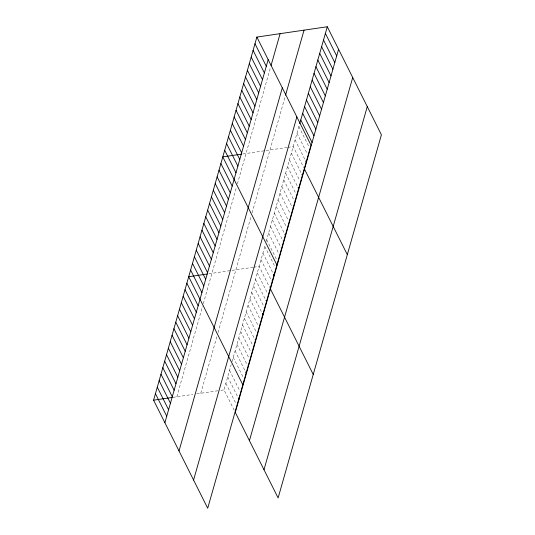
<?xml version="1.0" encoding="UTF-8"?>
<svg xmlns="http://www.w3.org/2000/svg" width="535" height="535" viewBox="0 0 535 535"><rect width="100%" height="100%" fill="white"/><g stroke="black" fill="none" stroke-linecap="round" stroke-linejoin="round"><path stroke-width="0.4" stroke-dasharray="2.67 2.01" d="M176.831 396.776L202.498 306.528M203.32 303.639L236.564 186.775M237.406 183.819L270.643 66.949M200.772 393.272L216.996 336.234M218.019 332.623L251.035 216.555M252.085 212.856L285.122 96.728M234.203 410.231L224.004 389.868L231.194 364.603M232.016 361.713L265.226 244.956M266.276 241.258L299.52 124.387M242.93 153.946L287.007 147.486M287.783 147.372L293.207 146.577L303.766 167.669M208.851 273.773L252.928 267.319M253.704 267.206L259.121 266.41L269.687 287.502M172.959 397.344L192.787 394.442M196.78 393.854L217.812 390.777M220.908 390.323L224.004 389.868M298.884 126.608L309.083 146.971M296.992 133.262L307.19 153.632M295.099 139.923L305.298 160.286M291.314 153.237L301.513 173.601M289.422 159.891L299.62 180.262M287.522 166.552L297.721 186.916M285.63 173.206L296.196 194.299M283.737 179.867L294.303 200.959M281.845 186.521L292.404 207.613M279.952 193.182L290.151 213.545M278.06 199.836L288.258 220.199M276.167 206.497L286.359 226.86M274.268 213.151L284.466 233.514M272.375 219.811L282.941 240.897M270.483 226.465L281.049 247.558M268.59 233.12L278.788 253.49M266.697 239.78L276.896 260.144M264.805 246.434L275.003 266.804M262.912 253.095L273.104 273.459M261.013 259.749L271.579 280.842M257.275 272.903L267.473 293.274M255.429 279.404L265.621 299.767M253.577 285.904L263.775 306.267M251.731 292.398L261.929 312.768M249.878 298.898L260.077 319.261M248.033 305.398L258.231 325.761M246.187 311.892L256.385 332.262M244.334 318.392L254.901 339.484M242.489 324.892L252.687 345.256M240.643 331.386L250.835 351.756M238.791 337.886L248.989 358.249M236.945 344.386L247.504 365.479M235.092 350.88L245.291 371.243M233.247 357.38L243.445 377.743M229.548 370.374L240.115 391.466M227.703 376.874L237.901 397.237M225.857 383.374L236.049 403.738"/><path stroke-width="0.8" d="M256.88 37.062L310.995 145.132L207.707 508.25L153.592 400.18L256.88 37.062L327.293 26.75L381.408 134.82L278.12 497.938L235.293 412.418L338.581 49.294M164.887 422.73L268.169 59.612M271.064 65.464L280.113 33.658M179.018 450.952L282.299 87.834M285.536 95.243L304.054 30.154M193.576 480.029L296.865 116.911M299.727 123.652L327.293 26.75M249.43 440.639L352.712 77.521M263.989 469.717L367.271 106.599M241.385 154.167L222.794 156.895L276.909 264.959M207.299 274L188.708 276.722L242.83 384.792M153.592 400.18L172.183 397.458M325.394 33.404L336.689 55.954M323.501 40.065L334.796 62.608M321.609 46.719L332.897 69.269M319.716 53.38L331.004 75.923M317.823 60.034L329.112 82.584M315.931 66.694L327.219 89.238M314.038 73.349L325.327 95.899M312.139 80.009L323.434 102.553M310.246 86.663L321.542 109.214M308.354 93.324L319.642 115.868M306.461 99.978L317.75 122.528M304.569 106.639L315.857 129.182M302.676 113.293L313.965 135.843M300.784 119.954L312.072 142.497M254.988 43.723L266.276 66.266M253.088 50.377L264.384 72.927M305.659 161.015L306.388 162.466M251.196 57.038L262.491 79.581M304.495 169.127L347.322 254.647M249.303 63.692L260.592 86.235M301.874 174.33L302.603 175.781M247.411 70.346L258.699 92.896M245.518 77.007L256.807 99.55M298.089 187.645L298.818 189.096M243.626 83.661L254.914 106.211M241.733 90.321L253.022 112.865M239.834 96.975L251.129 119.526M237.941 103.636L249.236 126.18M236.049 110.29L247.337 132.84M234.156 116.951L245.445 139.495M232.264 123.605L243.552 146.155M284.834 234.243L285.563 235.701M230.371 130.266L241.659 152.809M228.472 136.92L239.767 159.47M226.579 143.581L237.874 166.124M224.687 150.235L235.975 172.785M220.901 163.549L232.19 186.093M273.472 274.188L274.201 275.639M219.009 170.204L230.297 192.754M217.116 176.864L228.405 199.408M270.416 288.953L313.236 374.473M215.217 183.518L226.512 206.069M213.325 190.179L224.62 212.723M265.989 300.496L266.718 301.954M211.432 196.833L222.72 219.383M209.539 203.494L220.828 226.037M262.29 313.49L263.019 314.948M207.647 210.148L218.935 232.698M205.754 216.809L217.043 239.352M203.862 223.463L215.15 246.013M201.962 230.124L213.258 252.667M200.07 236.778L211.365 259.328M198.177 243.438L209.466 265.982M196.285 250.092L207.573 272.643M194.392 256.753L205.681 279.297M192.5 263.407L203.788 285.951M245.659 371.972L246.388 373.43M190.607 270.061L201.896 292.612M186.862 283.222L198.151 305.766M185.016 289.716L196.305 312.266M238.262 397.966L238.991 399.418M183.164 296.216L194.459 318.76M181.318 302.716L192.607 325.26M179.472 309.21L190.761 331.76M177.62 315.71L188.909 338.254M175.774 322.21L187.063 344.754M173.922 328.704L185.217 351.254M172.076 335.204L183.365 357.748M170.23 341.698L181.519 364.248M168.378 348.198L179.673 370.748M166.532 354.698L177.821 377.242M164.686 361.192L175.975 383.742M162.834 367.692L174.122 390.242M160.988 374.192L172.277 396.736M159.136 380.686L170.431 403.236M157.29 387.186L168.578 409.736M155.444 393.686L166.733 416.23"/></g></svg>
